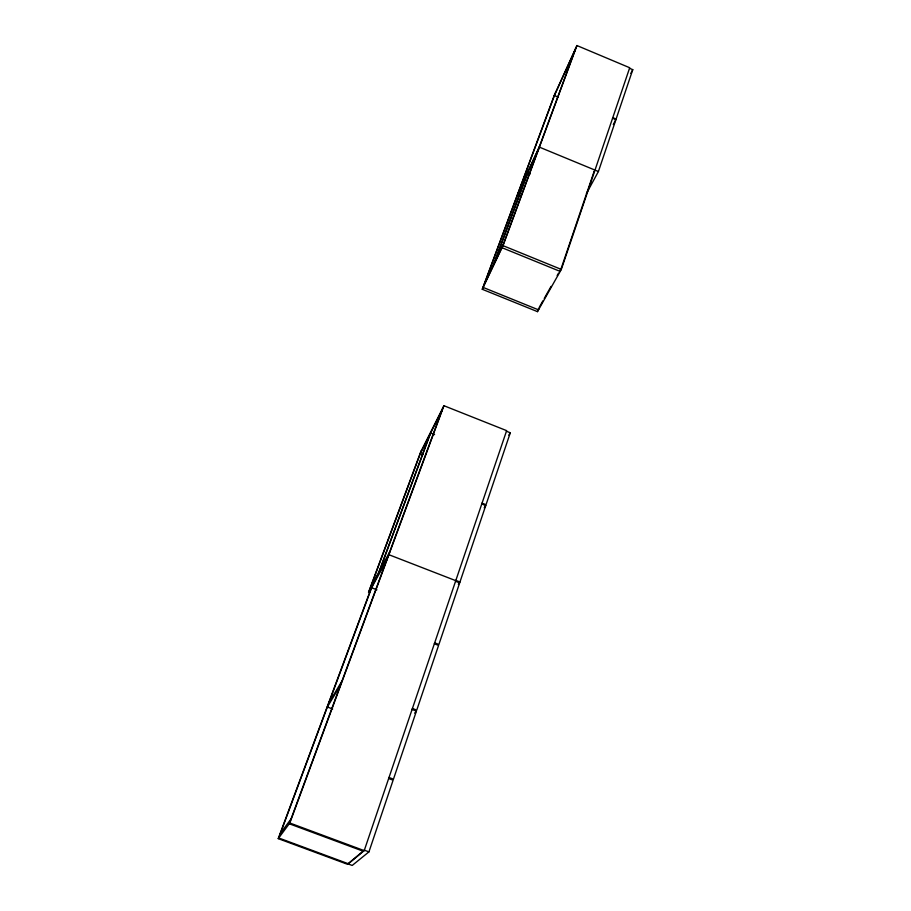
<?xml version="1.0" encoding="UTF-8"?>
<svg xmlns="http://www.w3.org/2000/svg" width="911" height="911" viewBox="0 0 911 911"><rect width="100%" height="100%" fill="white"/><g stroke="black" fill="none" stroke-linecap="round" stroke-linejoin="round"><path stroke-width="1.37" d="M368.932 851.887L364.309 850.168L347.877 863.844L352.204 865.45L368.932 851.887L393.108 780.192L388.61 778.495M412.034 709.43L416.418 711.092L393.461 779.156L388.963 777.47M458.313 584.27L459.964 581.992L485.745 505.537L481.725 503.954M506.391 431.233L510.297 432.782L486.03 504.705L481.999 503.123M586.445 193.508L598.413 171.507L615.916 119.626L612.545 118.225M613.297 124.556L616.109 119.034L632.769 69.657L629.478 68.279M593.813 172.304L560.185 271.421L502.052 247.724L575.866 47.896M372.326 585.272L278.231 838.632L347.706 864.357L364.206 850.635L506.641 430.641L443.919 405.714L420.757 451.822L368.5 592.332L388.895 554.708L455.762 580.66M561.313 269.417L629.706 67.744L576.936 45.55L554.321 95.245L482.261 289.288L537.479 311.642L561.313 269.417L503.031 245.651L482.261 289.288M537.479 311.642L538.39 308.977M539.403 307.166L538.492 309.842L483.137 287.421L555.289 93.116M493.933 264.099L527.72 172.885L530.304 173.944M443.031 407.49L289.254 823.76L363.421 851.295M278.231 838.632L289.812 823.009L443.919 405.714M503.031 245.651L576.936 45.55M369.183 591.08L421.531 450.273M373.032 583.974L278.72 837.972L348.401 863.776M378.987 571.778L429.81 434.684M379.716 570.423L430.641 433.032L434.593 434.593M492.999 266.069L526.74 174.98M574.932 50.412L554.378 95.575L558.261 97.192M519.577 189.294L539.403 146.591M484.231 284.483L503.168 244.683M441.733 410.998L420.29 453.61L422.898 454.635M630.833 73.358L632.769 69.657M593.63 172.532L594.951 170.072M370.561 587.356L389.566 552.214M386.64 560.128L371.631 587.754L376.892 589.793M539.506 306.87L542.899 300.858M544.254 298.444L551.041 286.407M557.156 275.577L558.511 273.175M559.866 270.761L561.222 268.358M328.894 702.848L341.989 681.007M340.372 685.368L327.356 706.993L332.652 708.997M508.793 435.151L510.297 432.782M484.185 507.882L485.745 505.537M280.417 833.406L291.042 818.921M414.619 713.176L416.418 711.092M289.812 823.009L364.206 850.635M412.364 708.451L416.748 710.113L438.578 645.398L434.308 643.758M434.627 642.836L438.886 644.476L459.668 582.881L455.5 581.264M455.807 580.375L459.964 581.992M520.158 195.763L517.573 194.703L539.414 147.149L598.413 171.507M612.739 117.633L616.109 119.034"/></g></svg>
